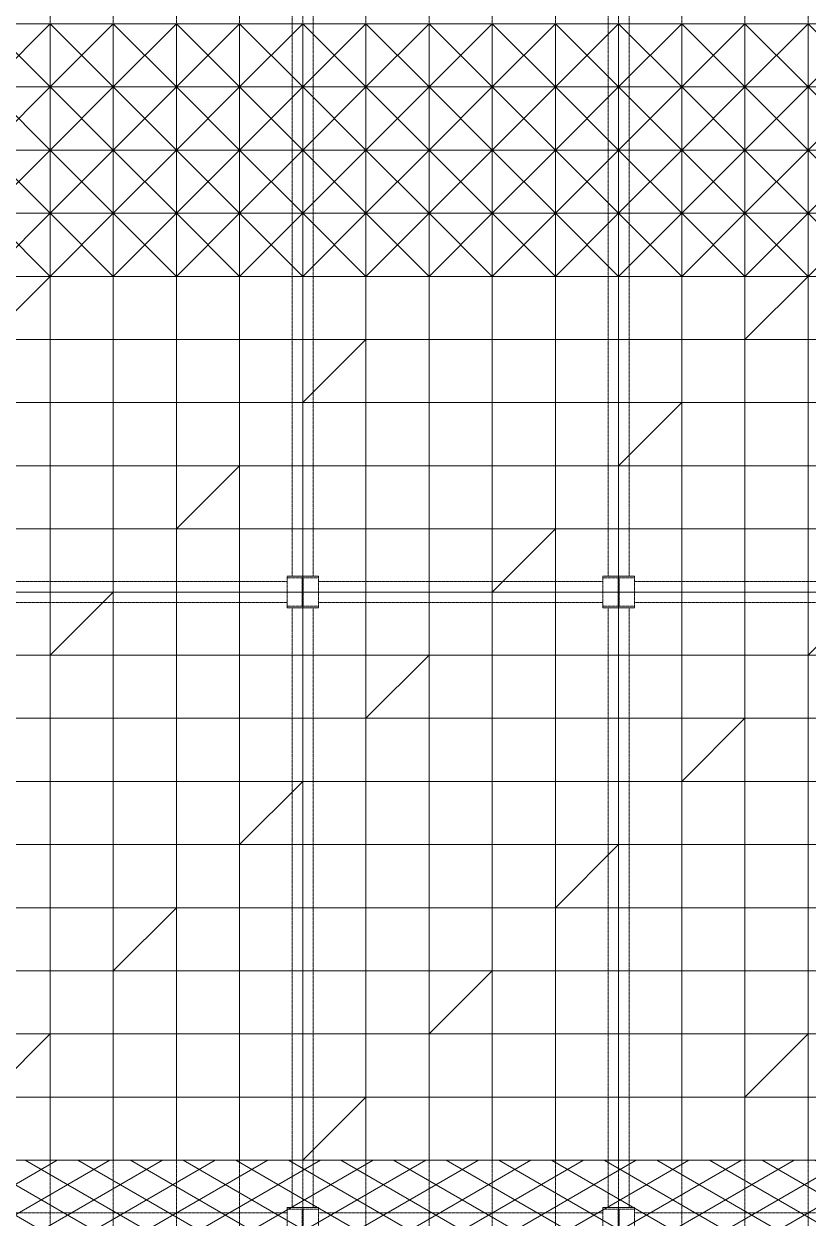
# Model space of a CAD drawing. Extents: x 73996 to 686888, y -9729 to 263202.
# Drawn here: x 364276 to 371726, y 187252 to 198602 of the extents above; entities that cross this region are included whole.
import ezdxf

# ---------------------------------------------------------------- set-up
doc = ezdxf.new("R2010")
doc.units = 0
doc.header["$LTSCALE"] = 20
doc.linetypes.add('Data Center Layout_L20$0$CENTER', pattern=[2, 1.25, -0.25, 0.25, -0.25])
doc.linetypes.add('Data Center Layout_L20$0$DOTK1', pattern=[0.1, 0.05, -0.05])
for name, color, linetype, lineweight in [('Data Center Layout_L20$0$$ALDG', 252, 'Data Center Layout_L20$0$DOTK1', 0), ('Data Center Layout_L20$0$$ALDG-P', 252, 'Continuous', 0), ('Data Center Layout_L20$0$$OOBIKI', 252, 'Data Center Layout_L20$0$DOTK1', 0), ('Data Center Layout_L20$0$ARC', 252, 'Continuous', 0), ('Data Center Layout_L20$0$H-SIN', 252, 'Data Center Layout_L20$0$CENTER', 9)]:
    doc.layers.add(name, color=color, linetype=linetype, lineweight=lineweight)

# ---------------------------------------------------------------- blocks, each defined once
blk = doc.blocks.new('Data Center Layout_L20$0$AGV')
for p, q in [((0, 600), (600, 0)), ((600, 600), (0, 0))]:
    blk.add_line(p, q)
blk.add_lwpolyline([(0, 0), (600, 0), (600, 600), (0, 600)], close=True)
blk = doc.blocks.new('Data Center Layout_L20$0$45%-AL-G')
blk.add_line((600, 600), (0, 0))
blk.add_lwpolyline([(0, 0), (600, 0), (600, 600), (0, 600)], close=True)
blk = doc.blocks.new('Data Center Layout_L20$0$BLANK')
blk.add_lwpolyline([(0, 0), (600, 0), (600, 600), (0, 600)], close=True)
blk = doc.blocks.new('Data Center Layout_L20$0$A$C80dc7663')
at = {"layer": 'Data Center Layout_L20$0$$ALDG-P', "linetype": 'Data Center Layout_L20$0$DOTK1'}
h = blk.add_hatch(dxfattribs=at)
h.set_pattern_fill('EXP', color=256, scale=100, style=0)
h.set_pattern_definition([(30, (275940.24, 28654.4), (-125, 216.50635), []), (330, (275940.24, 28654.4), (125, 216.50635), [])])
h.paths.add_polyline_path([(378340.24, 153445.59), (378340.24, 154645.59), (416740.24, 154645.59), (416740.24, 153445.59), (397540.24, 153445.59), (397540.24, 151645.59), (392740.24, 151645.59), (392740.24, 153445.59)])
at = {"layer": 'Data Center Layout_L20$0$$ALDG'}
for p, q in [((406540.24, 183095.59), (406540.24, 148995.59)), ((407140.24, 183095.59), (407140.24, 148995.59)), ((407740.24, 183095.59), (407740.24, 148995.59)), ((408340.24, 183095.59), (408340.24, 148995.59)), ((408940.24, 183095.59), (408940.24, 148995.59)), ((409540.24, 183095.59), (409540.24, 148995.59)), ((410140.24, 183095.59), (410140.24, 148995.59)), ((410740.24, 183095.59), (410740.24, 148995.59)), ((411340.24, 183095.59), (411340.24, 148995.59)), ((411940.24, 183095.59), (411940.24, 148995.59)), ((412540.24, 183095.59), (412540.24, 148995.59)), ((413140.24, 183095.59), (413140.24, 148995.59)), ((413740.24, 183095.59), (413740.24, 148995.59)), ((334590.24, 165445.59), (531290.24, 165445.59)), ((531290.24, 164845.59), (334590.24, 164845.59)), ((334590.24, 164245.59), (531290.24, 164245.59)), ((531290.24, 163645.59), (334590.24, 163645.59)), ((334590.24, 163045.59), (531290.24, 163045.59)), ((531290.24, 162445.59), (334590.24, 162445.59)), ((334590.24, 161845.59), (531290.24, 161845.59)), ((531290.24, 161245.59), (334590.24, 161245.59)), ((334590.24, 160645.59), (531290.24, 160645.59)), ((334590.24, 160045.59), (531290.24, 160045.59)), ((531290.24, 159445.59), (334590.24, 159445.59)), ((334590.24, 158845.59), (531290.24, 158845.59)), ((531290.24, 158245.59), (334590.24, 158245.59)), ((531290.24, 157645.59), (334590.24, 157645.59)), ((334590.24, 157045.59), (531290.24, 157045.59)), ((531290.24, 156445.59), (334590.24, 156445.59)), ((334590.24, 155845.59), (531290.24, 155845.59)), ((531290.24, 155245.59), (334590.24, 155245.59)), ((334590.24, 154645.59), (531290.24, 154645.59))]:
    blk.add_line(p, q, dxfattribs=at)
at = {"layer": 'Data Center Layout_L20$0$$ALDG-P'}
blk.add_lwpolyline([(376540.24, 151045.59), (418540.24, 151045.59), (418540.24, 163045.59), (376540.24, 163045.59), (376540.24, 158845.59), (405940.24, 158845.59), (405940.24, 157045.59), (376540.24, 157045.59)], close=True, dxfattribs=at)
at = {"layer": 'Data Center Layout_L20$0$$OOBIKI'}
for p, q in [((408840.24, 160195.59), (408840.24, 165895.59)), ((409040.24, 160195.59), (409040.24, 165895.59)), ((411840.24, 160195.59), (411840.24, 165895.59)), ((412040.24, 160195.59), (412040.24, 165895.59)), ((408790.24, 160145.59), (406090.24, 160145.59)), ((411790.24, 160145.59), (409090.24, 160145.59)), ((414790.24, 160145.59), (412090.24, 160145.59)), ((406090.24, 159945.59), (408790.24, 159945.59)), ((409090.24, 159945.59), (411790.24, 159945.59)), ((412090.24, 159945.59), (414790.24, 159945.59)), ((408840.24, 154195.59), (408840.24, 159895.59)), ((409040.24, 154195.59), (409040.24, 159895.59)), ((411840.24, 154195.59), (411840.24, 159895.59)), ((412040.24, 154195.59), (412040.24, 159895.59)), ((406090.24, 154145.59), (408790.24, 154145.59)), ((409090.24, 154145.59), (411790.24, 154145.59)), ((412090.24, 154145.59), (414790.24, 154145.59))]:
    blk.add_line(p, q, dxfattribs=at)
at = {"layer": 'Data Center Layout_L20$0$$OOBIKI', "linetype": 'Data Center Layout_L20$0$DOTK1'}
for points in [[(408790.24, 160195.59), (409090.24, 160195.59), (409090.24, 160180.59), (408945.24, 160180.59), (408945.24, 159910.59), (409090.24, 159910.59), (409090.24, 159895.59), (408790.24, 159895.59), (408790.24, 159910.59), (408935.24, 159910.59), (408935.24, 160180.59), (408790.24, 160180.59)], [(411790.24, 160195.59), (412090.24, 160195.59), (412090.24, 160180.59), (411945.24, 160180.59), (411945.24, 159910.59), (412090.24, 159910.59), (412090.24, 159895.59), (411790.24, 159895.59), (411790.24, 159910.59), (411935.24, 159910.59), (411935.24, 160180.59), (411790.24, 160180.59)], [(408790.24, 154195.59), (409090.24, 154195.59), (409090.24, 154180.59), (408945.24, 154180.59), (408945.24, 153910.59), (409090.24, 153910.59), (409090.24, 153895.59), (408790.24, 153895.59), (408790.24, 153910.59), (408935.24, 153910.59), (408935.24, 154180.59), (408790.24, 154180.59)], [(411790.24, 154195.59), (412090.24, 154195.59), (412090.24, 154180.59), (411945.24, 154180.59), (411945.24, 153910.59), (412090.24, 153910.59), (412090.24, 153895.59), (411790.24, 153895.59), (411790.24, 153910.59), (411935.24, 153910.59), (411935.24, 154180.59), (411790.24, 154180.59)]]:
    blk.add_lwpolyline(points, close=True, dxfattribs=at)
at = {"layer": 'Data Center Layout_L20$0$$OOBIKI'}
for points in [[(408790.24, 159895.59), (409090.24, 159895.59), (409090.24, 160195.59), (408790.24, 160195.59)], [(411790.24, 159895.59), (412090.24, 159895.59), (412090.24, 160195.59), (411790.24, 160195.59)], [(408790.24, 153895.59), (409090.24, 153895.59), (409090.24, 154195.59), (408790.24, 154195.59)], [(411790.24, 153895.59), (412090.24, 153895.59), (412090.24, 154195.59), (411790.24, 154195.59)]]:
    blk.add_lwpolyline(points, close=True, dxfattribs=at)
at = {"layer": 'Data Center Layout_L20$0$ARC'}
blk.add_lwpolyline([(378340.24, 153445.59), (378340.24, 154645.59), (416740.24, 154645.59), (416740.24, 153445.59), (397540.24, 153445.59), (397540.24, 151645.59), (392740.24, 151645.59), (392740.24, 153445.59)], close=True, dxfattribs=at)
at = {"layer": 'Data Center Layout_L20$0$H-SIN'}
blk.add_line((294307.41, 160045.59), (588940.24, 160045.59), dxfattribs=at)
at = {"layer": 'Data Center Layout_L20$0$$ALDG-P'}
for name, p in [('Data Center Layout_L20$0$AGV', (405940.24, 164845.59)), ('Data Center Layout_L20$0$AGV', (406540.24, 164845.59)), ('Data Center Layout_L20$0$AGV', (407140.24, 164845.59)), ('Data Center Layout_L20$0$AGV', (407740.24, 164845.59)), ('Data Center Layout_L20$0$AGV', (408340.24, 164845.59)), ('Data Center Layout_L20$0$AGV', (408940.24, 164845.59)), ('Data Center Layout_L20$0$AGV', (409540.24, 164845.59)), ('Data Center Layout_L20$0$AGV', (410140.24, 164845.59)), ('Data Center Layout_L20$0$AGV', (410740.24, 164845.59)), ('Data Center Layout_L20$0$AGV', (411340.24, 164845.59)), ('Data Center Layout_L20$0$AGV', (411940.24, 164845.59)), ('Data Center Layout_L20$0$AGV', (412540.24, 164845.59)), ('Data Center Layout_L20$0$AGV', (413140.24, 164845.59)), ('Data Center Layout_L20$0$AGV', (413740.24, 164845.59)), ('Data Center Layout_L20$0$AGV', (405940.24, 164245.59)), ('Data Center Layout_L20$0$AGV', (406540.24, 164245.59)), ('Data Center Layout_L20$0$AGV', (407140.24, 164245.59)), ('Data Center Layout_L20$0$AGV', (407740.24, 164245.59)), ('Data Center Layout_L20$0$AGV', (408340.24, 164245.59)), ('Data Center Layout_L20$0$AGV', (408940.24, 164245.59)), ('Data Center Layout_L20$0$AGV', (409540.24, 164245.59)), ('Data Center Layout_L20$0$AGV', (410140.24, 164245.59)), ('Data Center Layout_L20$0$AGV', (410740.24, 164245.59)), ('Data Center Layout_L20$0$AGV', (411340.24, 164245.59)), ('Data Center Layout_L20$0$AGV', (411940.24, 164245.59)), ('Data Center Layout_L20$0$AGV', (412540.24, 164245.59)), ('Data Center Layout_L20$0$AGV', (413140.24, 164245.59)), ('Data Center Layout_L20$0$AGV', (413740.24, 164245.59)), ('Data Center Layout_L20$0$AGV', (405940.24, 163645.59)), ('Data Center Layout_L20$0$AGV', (406540.24, 163645.59)), ('Data Center Layout_L20$0$AGV', (407140.24, 163645.59)), ('Data Center Layout_L20$0$AGV', (407740.24, 163645.59)), ('Data Center Layout_L20$0$AGV', (408340.24, 163645.59)), ('Data Center Layout_L20$0$AGV', (408940.24, 163645.59)), ('Data Center Layout_L20$0$AGV', (409540.24, 163645.59)), ('Data Center Layout_L20$0$AGV', (410140.24, 163645.59)), ('Data Center Layout_L20$0$AGV', (410740.24, 163645.59)), ('Data Center Layout_L20$0$AGV', (411340.24, 163645.59)), ('Data Center Layout_L20$0$AGV', (411940.24, 163645.59)), ('Data Center Layout_L20$0$AGV', (412540.24, 163645.59)), ('Data Center Layout_L20$0$AGV', (413140.24, 163645.59)), ('Data Center Layout_L20$0$AGV', (413740.24, 163645.59)), ('Data Center Layout_L20$0$AGV', (405940.24, 163045.59)), ('Data Center Layout_L20$0$AGV', (406540.24, 163045.59)), ('Data Center Layout_L20$0$AGV', (407140.24, 163045.59)), ('Data Center Layout_L20$0$AGV', (407740.24, 163045.59)), ('Data Center Layout_L20$0$AGV', (408340.24, 163045.59)), ('Data Center Layout_L20$0$AGV', (408940.24, 163045.59)), ('Data Center Layout_L20$0$AGV', (409540.24, 163045.59)), ('Data Center Layout_L20$0$AGV', (410140.24, 163045.59)), ('Data Center Layout_L20$0$AGV', (410740.24, 163045.59)), ('Data Center Layout_L20$0$AGV', (411340.24, 163045.59)), ('Data Center Layout_L20$0$AGV', (411940.24, 163045.59)), ('Data Center Layout_L20$0$AGV', (412540.24, 163045.59)), ('Data Center Layout_L20$0$AGV', (413140.24, 163045.59)), ('Data Center Layout_L20$0$AGV', (413740.24, 163045.59)), ('Data Center Layout_L20$0$45%-AL-G', (405940.24, 162445.59)), ('Data Center Layout_L20$0$BLANK', (406540.24, 162445.59)), ('Data Center Layout_L20$0$BLANK', (407140.24, 162445.59)), ('Data Center Layout_L20$0$BLANK', (407740.24, 162445.59)), ('Data Center Layout_L20$0$BLANK', (408340.24, 162445.59)), ('Data Center Layout_L20$0$BLANK', (408940.24, 162445.59)), ('Data Center Layout_L20$0$BLANK', (409540.24, 162445.59)), ('Data Center Layout_L20$0$BLANK', (410140.24, 162445.59)), ('Data Center Layout_L20$0$BLANK', (410740.24, 162445.59)), ('Data Center Layout_L20$0$BLANK', (411340.24, 162445.59)), ('Data Center Layout_L20$0$BLANK', (411940.24, 162445.59)), ('Data Center Layout_L20$0$BLANK', (412540.24, 162445.59)), ('Data Center Layout_L20$0$45%-AL-G', (413140.24, 162445.59)), ('Data Center Layout_L20$0$BLANK', (405940.24, 161845.59)), ('Data Center Layout_L20$0$BLANK', (406540.24, 161845.59)), ('Data Center Layout_L20$0$BLANK', (407140.24, 161845.59)), ('Data Center Layout_L20$0$BLANK', (407740.24, 161845.59)), ('Data Center Layout_L20$0$BLANK', (408340.24, 161845.59)), ('Data Center Layout_L20$0$45%-AL-G', (408940.24, 161845.59)), ('Data Center Layout_L20$0$BLANK', (409540.24, 161845.59)), ('Data Center Layout_L20$0$BLANK', (410140.24, 161845.59)), ('Data Center Layout_L20$0$BLANK', (410740.24, 161845.59)), ('Data Center Layout_L20$0$BLANK', (411340.24, 161845.59)), ('Data Center Layout_L20$0$BLANK', (411940.24, 161845.59)), ('Data Center Layout_L20$0$BLANK', (412540.24, 161845.59)), ('Data Center Layout_L20$0$BLANK', (413140.24, 161845.59)), ('Data Center Layout_L20$0$BLANK', (413740.24, 161845.59)), ('Data Center Layout_L20$0$BLANK', (405940.24, 161245.59)), ('Data Center Layout_L20$0$BLANK', (406540.24, 161245.59)), ('Data Center Layout_L20$0$BLANK', (407140.24, 161245.59)), ('Data Center Layout_L20$0$BLANK', (407740.24, 161245.59)), ('Data Center Layout_L20$0$BLANK', (408340.24, 161245.59)), ('Data Center Layout_L20$0$BLANK', (408940.24, 161245.59)), ('Data Center Layout_L20$0$BLANK', (409540.24, 161245.59)), ('Data Center Layout_L20$0$BLANK', (410140.24, 161245.59)), ('Data Center Layout_L20$0$BLANK', (410740.24, 161245.59)), ('Data Center Layout_L20$0$BLANK', (411340.24, 161245.59)), ('Data Center Layout_L20$0$45%-AL-G', (411940.24, 161245.59)), ('Data Center Layout_L20$0$BLANK', (412540.24, 161245.59)), ('Data Center Layout_L20$0$BLANK', (413140.24, 161245.59)), ('Data Center Layout_L20$0$BLANK', (413740.24, 161245.59)), ('Data Center Layout_L20$0$BLANK', (405940.24, 160645.59)), ('Data Center Layout_L20$0$BLANK', (406540.24, 160645.59)), ('Data Center Layout_L20$0$BLANK', (407140.24, 160645.59)), ('Data Center Layout_L20$0$45%-AL-G', (407740.24, 160645.59)), ('Data Center Layout_L20$0$BLANK', (408340.24, 160645.59)), ('Data Center Layout_L20$0$BLANK', (408940.24, 160645.59)), ('Data Center Layout_L20$0$BLANK', (409540.24, 160645.59)), ('Data Center Layout_L20$0$BLANK', (410140.24, 160645.59)), ('Data Center Layout_L20$0$BLANK', (410740.24, 160645.59)), ('Data Center Layout_L20$0$BLANK', (411340.24, 160645.59)), ('Data Center Layout_L20$0$BLANK', (411940.24, 160645.59)), ('Data Center Layout_L20$0$BLANK', (412540.24, 160645.59)), ('Data Center Layout_L20$0$BLANK', (413140.24, 160645.59)), ('Data Center Layout_L20$0$BLANK', (413740.24, 160645.59)), ('Data Center Layout_L20$0$BLANK', (405940.24, 160045.59)), ('Data Center Layout_L20$0$BLANK', (406540.24, 160045.59)), ('Data Center Layout_L20$0$BLANK', (407140.24, 160045.59)), ('Data Center Layout_L20$0$BLANK', (407740.24, 160045.59)), ('Data Center Layout_L20$0$BLANK', (408340.24, 160045.59)), ('Data Center Layout_L20$0$BLANK', (408940.24, 160045.59)), ('Data Center Layout_L20$0$BLANK', (409540.24, 160045.59)), ('Data Center Layout_L20$0$BLANK', (410140.24, 160045.59)), ('Data Center Layout_L20$0$45%-AL-G', (410740.24, 160045.59)), ('Data Center Layout_L20$0$BLANK', (411340.24, 160045.59)), ('Data Center Layout_L20$0$BLANK', (411940.24, 160045.59)), ('Data Center Layout_L20$0$BLANK', (412540.24, 160045.59)), ('Data Center Layout_L20$0$BLANK', (413140.24, 160045.59)), ('Data Center Layout_L20$0$BLANK', (413740.24, 160045.59)), ('Data Center Layout_L20$0$BLANK', (405940.24, 159445.59)), ('Data Center Layout_L20$0$45%-AL-G', (406540.24, 159445.59)), ('Data Center Layout_L20$0$BLANK', (407140.24, 159445.59)), ('Data Center Layout_L20$0$BLANK', (407740.24, 159445.59)), ('Data Center Layout_L20$0$BLANK', (408340.24, 159445.59)), ('Data Center Layout_L20$0$BLANK', (408940.24, 159445.59)), ('Data Center Layout_L20$0$BLANK', (409540.24, 159445.59)), ('Data Center Layout_L20$0$BLANK', (410140.24, 159445.59)), ('Data Center Layout_L20$0$BLANK', (410740.24, 159445.59)), ('Data Center Layout_L20$0$BLANK', (411340.24, 159445.59)), ('Data Center Layout_L20$0$BLANK', (411940.24, 159445.59)), ('Data Center Layout_L20$0$BLANK', (412540.24, 159445.59)), ('Data Center Layout_L20$0$BLANK', (413140.24, 159445.59)), ('Data Center Layout_L20$0$45%-AL-G', (413740.24, 159445.59)), ('Data Center Layout_L20$0$BLANK', (405940.24, 158845.59)), ('Data Center Layout_L20$0$BLANK', (406540.24, 158845.59)), ('Data Center Layout_L20$0$BLANK', (407140.24, 158845.59)), ('Data Center Layout_L20$0$BLANK', (407740.24, 158845.59)), ('Data Center Layout_L20$0$BLANK', (408340.24, 158845.59)), ('Data Center Layout_L20$0$BLANK', (408940.24, 158845.59)), ('Data Center Layout_L20$0$45%-AL-G', (409540.24, 158845.59)), ('Data Center Layout_L20$0$BLANK', (410140.24, 158845.59)), ('Data Center Layout_L20$0$BLANK', (410740.24, 158845.59)), ('Data Center Layout_L20$0$BLANK', (411340.24, 158845.59)), ('Data Center Layout_L20$0$BLANK', (411940.24, 158845.59)), ('Data Center Layout_L20$0$BLANK', (412540.24, 158845.59)), ('Data Center Layout_L20$0$BLANK', (413140.24, 158845.59)), ('Data Center Layout_L20$0$BLANK', (413740.24, 158845.59)), ('Data Center Layout_L20$0$BLANK', (405940.24, 158245.59)), ('Data Center Layout_L20$0$BLANK', (406540.24, 158245.59)), ('Data Center Layout_L20$0$BLANK', (407140.24, 158245.59)), ('Data Center Layout_L20$0$BLANK', (407740.24, 158245.59)), ('Data Center Layout_L20$0$BLANK', (408340.24, 158245.59)), ('Data Center Layout_L20$0$BLANK', (408940.24, 158245.59)), ('Data Center Layout_L20$0$BLANK', (409540.24, 158245.59)), ('Data Center Layout_L20$0$BLANK', (410140.24, 158245.59)), ('Data Center Layout_L20$0$BLANK', (410740.24, 158245.59)), ('Data Center Layout_L20$0$BLANK', (411340.24, 158245.59)), ('Data Center Layout_L20$0$BLANK', (411940.24, 158245.59)), ('Data Center Layout_L20$0$45%-AL-G', (412540.24, 158245.59)), ('Data Center Layout_L20$0$BLANK', (413140.24, 158245.59)), ('Data Center Layout_L20$0$BLANK', (413740.24, 158245.59)), ('Data Center Layout_L20$0$BLANK', (405940.24, 157645.59)), ('Data Center Layout_L20$0$BLANK', (406540.24, 157645.59)), ('Data Center Layout_L20$0$BLANK', (407140.24, 157645.59)), ('Data Center Layout_L20$0$BLANK', (407740.24, 157645.59)), ('Data Center Layout_L20$0$45%-AL-G', (408340.24, 157645.59)), ('Data Center Layout_L20$0$BLANK', (408940.24, 157645.59)), ('Data Center Layout_L20$0$BLANK', (409540.24, 157645.59)), ('Data Center Layout_L20$0$BLANK', (410140.24, 157645.59)), ('Data Center Layout_L20$0$BLANK', (410740.24, 157645.59)), ('Data Center Layout_L20$0$BLANK', (411340.24, 157645.59)), ('Data Center Layout_L20$0$BLANK', (411940.24, 157645.59)), ('Data Center Layout_L20$0$BLANK', (412540.24, 157645.59)), ('Data Center Layout_L20$0$BLANK', (413140.24, 157645.59)), ('Data Center Layout_L20$0$BLANK', (413740.24, 157645.59)), ('Data Center Layout_L20$0$BLANK', (405940.24, 157045.59)), ('Data Center Layout_L20$0$BLANK', (406540.24, 157045.59)), ('Data Center Layout_L20$0$BLANK', (407140.24, 157045.59)), ('Data Center Layout_L20$0$BLANK', (407740.24, 157045.59)), ('Data Center Layout_L20$0$BLANK', (408340.24, 157045.59)), ('Data Center Layout_L20$0$BLANK', (408940.24, 157045.59)), ('Data Center Layout_L20$0$BLANK', (409540.24, 157045.59)), ('Data Center Layout_L20$0$BLANK', (410140.24, 157045.59)), ('Data Center Layout_L20$0$BLANK', (410740.24, 157045.59)), ('Data Center Layout_L20$0$45%-AL-G', (411340.24, 157045.59)), ('Data Center Layout_L20$0$BLANK', (411940.24, 157045.59)), ('Data Center Layout_L20$0$BLANK', (412540.24, 157045.59)), ('Data Center Layout_L20$0$BLANK', (413140.24, 157045.59)), ('Data Center Layout_L20$0$BLANK', (413740.24, 157045.59)), ('Data Center Layout_L20$0$BLANK', (405940.24, 156445.59)), ('Data Center Layout_L20$0$BLANK', (406540.24, 156445.59)), ('Data Center Layout_L20$0$45%-AL-G', (407140.24, 156445.59)), ('Data Center Layout_L20$0$BLANK', (407740.24, 156445.59)), ('Data Center Layout_L20$0$BLANK', (408340.24, 156445.59)), ('Data Center Layout_L20$0$BLANK', (408940.24, 156445.59)), ('Data Center Layout_L20$0$BLANK', (409540.24, 156445.59)), ('Data Center Layout_L20$0$BLANK', (410140.24, 156445.59)), ('Data Center Layout_L20$0$BLANK', (410740.24, 156445.59)), ('Data Center Layout_L20$0$BLANK', (411340.24, 156445.59)), ('Data Center Layout_L20$0$BLANK', (411940.24, 156445.59)), ('Data Center Layout_L20$0$BLANK', (412540.24, 156445.59)), ('Data Center Layout_L20$0$BLANK', (413140.24, 156445.59)), ('Data Center Layout_L20$0$BLANK', (413740.24, 156445.59)), ('Data Center Layout_L20$0$BLANK', (405940.24, 155845.59)), ('Data Center Layout_L20$0$BLANK', (406540.24, 155845.59)), ('Data Center Layout_L20$0$BLANK', (407140.24, 155845.59)), ('Data Center Layout_L20$0$BLANK', (407740.24, 155845.59)), ('Data Center Layout_L20$0$BLANK', (408340.24, 155845.59)), ('Data Center Layout_L20$0$BLANK', (408940.24, 155845.59)), ('Data Center Layout_L20$0$BLANK', (409540.24, 155845.59)), ('Data Center Layout_L20$0$45%-AL-G', (410140.24, 155845.59)), ('Data Center Layout_L20$0$BLANK', (410740.24, 155845.59)), ('Data Center Layout_L20$0$BLANK', (411340.24, 155845.59)), ('Data Center Layout_L20$0$BLANK', (411940.24, 155845.59)), ('Data Center Layout_L20$0$BLANK', (412540.24, 155845.59)), ('Data Center Layout_L20$0$BLANK', (413140.24, 155845.59)), ('Data Center Layout_L20$0$BLANK', (413740.24, 155845.59)), ('Data Center Layout_L20$0$45%-AL-G', (405940.24, 155245.59)), ('Data Center Layout_L20$0$BLANK', (406540.24, 155245.59)), ('Data Center Layout_L20$0$BLANK', (407140.24, 155245.59)), ('Data Center Layout_L20$0$BLANK', (407740.24, 155245.59)), ('Data Center Layout_L20$0$BLANK', (408340.24, 155245.59)), ('Data Center Layout_L20$0$BLANK', (408940.24, 155245.59)), ('Data Center Layout_L20$0$BLANK', (409540.24, 155245.59)), ('Data Center Layout_L20$0$BLANK', (410140.24, 155245.59)), ('Data Center Layout_L20$0$BLANK', (410740.24, 155245.59)), ('Data Center Layout_L20$0$BLANK', (411340.24, 155245.59)), ('Data Center Layout_L20$0$BLANK', (411940.24, 155245.59)), ('Data Center Layout_L20$0$BLANK', (412540.24, 155245.59)), ('Data Center Layout_L20$0$45%-AL-G', (413140.24, 155245.59)), ('Data Center Layout_L20$0$BLANK', (413740.24, 155245.59)), ('Data Center Layout_L20$0$BLANK', (405940.24, 154645.59)), ('Data Center Layout_L20$0$BLANK', (406540.24, 154645.59)), ('Data Center Layout_L20$0$BLANK', (407140.24, 154645.59)), ('Data Center Layout_L20$0$BLANK', (407740.24, 154645.59)), ('Data Center Layout_L20$0$BLANK', (408340.24, 154645.59)), ('Data Center Layout_L20$0$45%-AL-G', (408940.24, 154645.59)), ('Data Center Layout_L20$0$BLANK', (409540.24, 154645.59)), ('Data Center Layout_L20$0$BLANK', (410140.24, 154645.59)), ('Data Center Layout_L20$0$BLANK', (410740.24, 154645.59)), ('Data Center Layout_L20$0$BLANK', (411340.24, 154645.59)), ('Data Center Layout_L20$0$BLANK', (411940.24, 154645.59)), ('Data Center Layout_L20$0$BLANK', (412540.24, 154645.59)), ('Data Center Layout_L20$0$BLANK', (413140.24, 154645.59)), ('Data Center Layout_L20$0$BLANK', (413740.24, 154645.59))]:
    blk.add_blockref(name, p, dxfattribs=at)
blk = doc.blocks.new('Data Center Layout_L20')
blk.add_blockref('Data Center Layout_L20$0$A$C80dc7663', (-42015, 33157))

msp = doc.modelspace()

# ---------------------------------------------------------------- block references
msp.add_blockref('Data Center Layout_L20', (0, 0))

doc.saveas('drawing.dxf')
